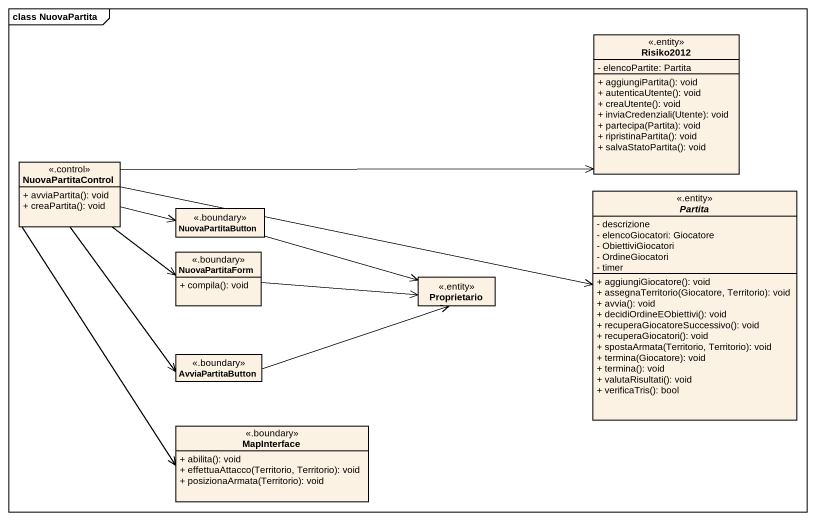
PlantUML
@startuml
mainframe class NuovaPartita
hide circle
hide empty members
skinparam classAttributeIconSize 0
class Risiko2012 <<.entity>> {
  - elencoPartite: Partita
  + aggiungiPartita(): void
  + autenticaUtente(): void
  + creaUtente(): void
  + inviaCredenziali(Utente): void
  + partecipa(Partita): void
  + ripristinaPartita(): void
  + salvaStatoPartita(): void
}
class NuovaPartitaControl <<.control>> {
  + avviaPartita(): void
  + creaPartita(): void
}
class NuovaPartitaButton <<.boundary>>
abstract class Partita <<.entity>> {
  - descrizione
  - elencoGiocatori: Giocatore
  - ObiettiviGiocatori
  - OrdineGiocatori
  - timer
  + aggiungiGiocatore(): void
  + assegnaTerritorio(Giocatore, Territorio): void
  + avvia(): void
  + decidiOrdineEObiettivi(): void
  + recuperaGiocatoreSuccessivo(): void
  + recuperaGiocatori(): void
  + spostaArmata(Territorio, Territorio): void
  + termina(Giocatore): void
  + termina(): void
  + valutaRisultati(): void
  + verificaTris(): bool
}
class NuovaPartitaForm <<.boundary>> {
  + compila(): void
}
class Proprietario <<.entity>>
class AvviaPartitaButton <<.boundary>>
class MapInterface <<.boundary>> {
  + abilita(): void
  + effettuaAttacco(Territorio, Territorio): void
  + posizionaArmata(Territorio): void
}
NuovaPartitaControl -right-> Risiko2012
NuovaPartitaControl -right-> NuovaPartitaButton
NuovaPartitaControl -right-> Partita
NuovaPartitaControl -right-> NuovaPartitaForm
NuovaPartitaControl --> AvviaPartitaButton
NuovaPartitaControl --> MapInterface
NuovaPartitaButton -right-> Proprietario
NuovaPartitaForm -right-> Proprietario
AvviaPartitaButton -right-> Proprietario
@enduml
